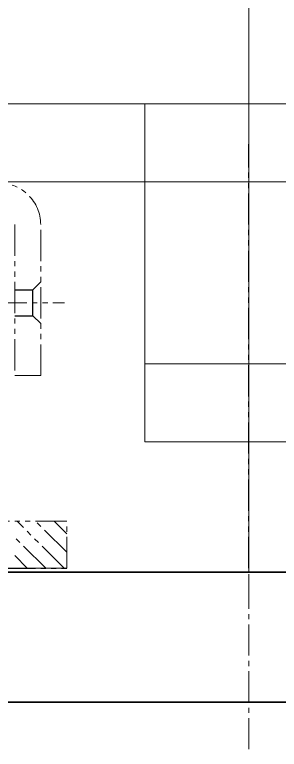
# Model space of a CAD drawing. Header units: millimetres. Extents: x -67280 to 67280, y -47520 to 47520.
# Drawn here: x 54473.9 to 54575.6, y -10801.6 to -10519.3 of the extents above; entities that cross this region are included whole.
import ezdxf

# ---------------------------------------------------------------- set-up
doc = ezdxf.new("R2010")
doc.units = ezdxf.units.MM
for name, pattern in [('AD_LTYPE0 0.18 mm_1_1_1_1_1_1_1_1_1_1_1_1_1_1_1_1', [16, 13, -1, 1, -1]), ('双点画线', [22, 12, -2, 2, -2, 2, -2]), ('点画线', [18, 12, -2, 2, -2])]:
    doc.linetypes.add(name, pattern=pattern)
for name, color, linetype, lineweight in [('7', 30, '双点画线', 18), ('ACADCAXA细实线层', 3, 'Continuous', 18), ('ACAD中心线层', 1, 'AD_LTYPE0 0.18 mm_1_1_1_1_1_1_1_1_1_1_1_1_1_1_1_1', 25), ('EB0', 7, 'Continuous', 35), ('中心线层', 1, '点画线', 18), ('尺寸线层', 4, 'Continuous', 18)]:
    doc.layers.add(name, color=color, linetype=linetype, lineweight=lineweight)

# ---------------------------------------------------------------- blocks, each defined once
blk = doc.blocks.new('*X1729')
at = {"layer": '7', "linetype": '双点画线', "lineweight": 25}
for p, q in [((170, -148.5), (170, 14.39)), ((87, -41.5), (90, -38.5)), ((80, -41.5), (87, -41.5)), ((87, -51.5), (87, -41.5)), ((80, -51.5), (87, -51.5)), ((87, -51.5), (90, -54.5)), ((-100, -148.5), (100, -148.5))]:
    blk.add_line(p, q, dxfattribs=at)
at = {"layer": '7'}
for p, q in [((80, -16.5), (80, -74.5)), ((90, -74.5), (90, -16.5)), ((-83.5, -46.5), (81.5, -46.5)), ((72.7, -46.5), (99.18, -46.5)), ((80, -74.5), (90, -74.5)), ((100, -130.5), (-100, -130.5)), ((98.99, -148.5), (80.99, -130.5)), ((100, -142.43), (88.07, -130.5)), ((100, -135.36), (95.14, -130.5)), ((100, -148.5), (100, -130.5)), ((91.92, -148.5), (80, -136.58)), ((84.85, -148.5), (80, -143.65)), ((100, -148.5), (-100, -148.5))]:
    blk.add_line(p, q, dxfattribs=at)
blk.add_arc((74, -16.5), 16, 0, 90, dxfattribs=at)
blk = doc.blocks.new('*X1739')
at = {"layer": '中心线层'}
blk.add_line((0, 949.12), (0, -37.71), dxfattribs=at)
at = {"layer": '尺寸线层'}
for p, q in [((-535, 100), (535, 100)), ((-40, 0), (-40, 100)), ((-40, 0), (40, 0))]:
    blk.add_line(p, q, dxfattribs=at)
blk = doc.blocks.new('*X1740')
at = {"layer": 'ACADCAXA细实线层', "linetype": 'Continuous', "lineweight": 18}
for p, q in [((-585, 100), (585, 100)), ((-40, 0), (-40, 100)), ((-40, 0), (40, 0))]:
    blk.add_line(p, q, dxfattribs=at)
at = {"layer": '中心线层'}
blk.add_line((0, 981.18), (0, -88.8), dxfattribs=at)

msp = doc.modelspace()

# ---------------------------------------------------------------- linework, layer by layer
at = {"layer": 'EB0'}
for p, q in [((55043.943, -10733.455), (54083.943, -10733.455)), ((54083.943, -10783.455), (55043.943, -10783.455))]:
    msp.add_line(p, q, dxfattribs=at)
at = {"layer": '中心线层'}
msp.add_line((54563.943, -10801.587), (54563.943, -10620.455), dxfattribs=at)

# ---------------------------------------------------------------- block references
at = {"layer": 'ACAD中心线层'}
for name, p in [('*X1740', (54563.943, -10653.455)), ('*X1739', (54563.943, -10683.455)), ('*X1729', (54393.943, -10583.455))]:
    msp.add_blockref(name, p, dxfattribs=at)

doc.saveas('drawing.dxf')
